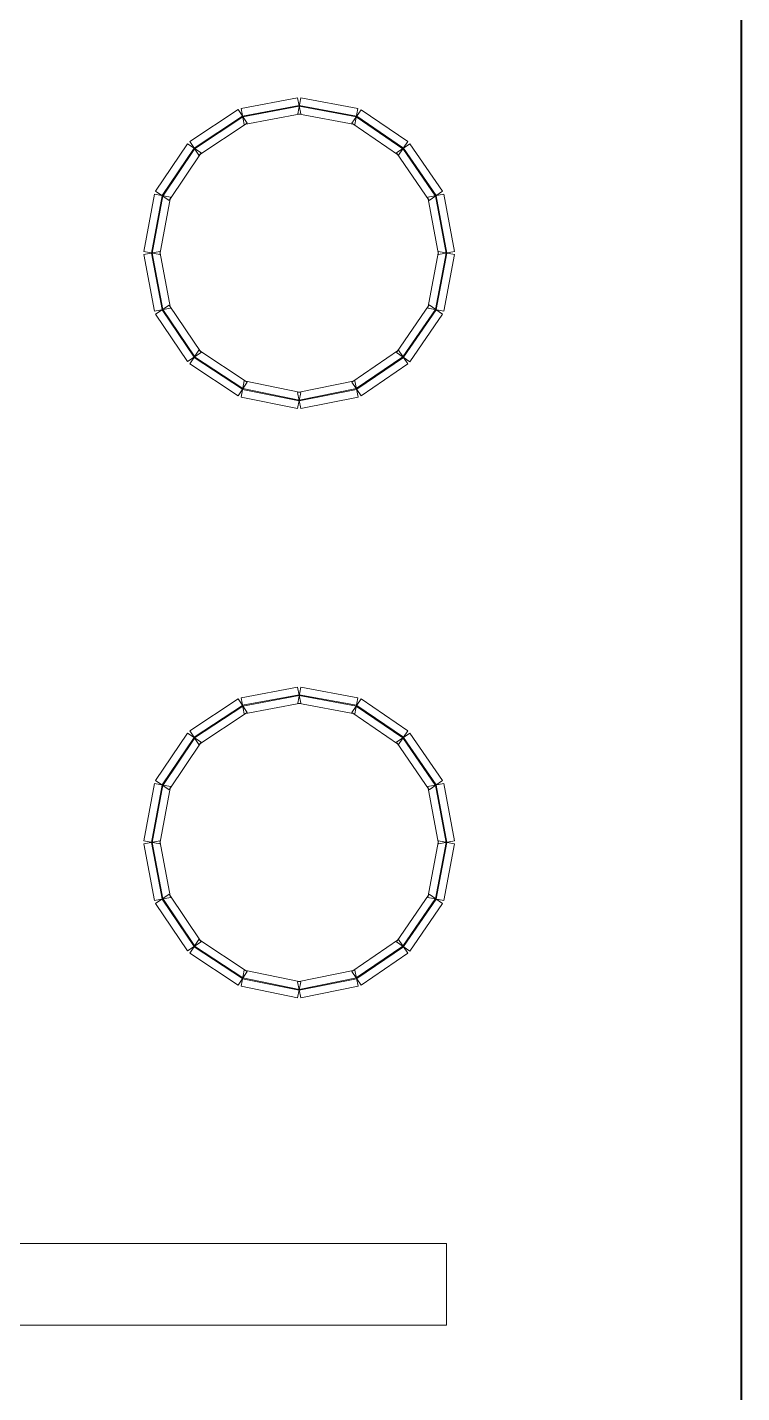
# Model space of a CAD drawing. Header units: millimetres. Extents: x -200 to 200, y -162 to 219.
# Drawn here: x 62.64 to 85.72, y -117.78 to -73.65 of the extents above; entities that cross this region are included whole.
import ezdxf

# ---------------------------------------------------------------- set-up
doc = ezdxf.new("R2010")
doc.units = ezdxf.units.MM
doc.header["$MEASUREMENT"] = 0

msp = doc.modelspace()

# ---------------------------------------------------------------- linework, layer by layer
at = {"color": 1, "lineweight": 5}
msp.add_open_spline([(85.6954, -71.7942), (85.6954, -71.7942), (85.7218, -71.7942), (85.7218, -71.7942), (85.7218, -71.7942), (85.7218, -71.7942), (85.7218, -156.7622), (85.7218, -156.7622), (85.7218, -156.7622), (85.7218, -156.7622), (85.6954, -156.7622), (85.6954, -156.7622), (85.6954, -156.7622), (85.6954, -156.7622), (85.6954, -71.7942), (85.6954, -71.7942)], degree=3, knots=[0, 0, 0, 0, 0.25, 0.25, 0.25, 0.25, 0.5, 0.5, 0.5, 0.5, 0.75, 0.75, 0.75, 0.75, 1, 1, 1, 1], dxfattribs=at)
at = {"color": 4, "lineweight": 5}
for points in [[(69.4527, -76.3087), (69.4527, -76.3087), (69.7444, -76.7501), (69.7444, -76.7501), (69.7444, -76.7501), (69.7444, -76.7501), (68.1837, -77.7817), (68.1837, -77.7817), (68.1837, -77.7817), (68.1837, -77.7817), (67.892, -77.3404), (67.892, -77.3404), (67.892, -77.3404), (67.892, -77.3404), (69.4527, -76.3087), (69.4527, -76.3087)], [(71.3749, -75.9255), (71.3749, -75.9255), (71.4728, -76.4454), (71.4728, -76.4454), (71.4728, -76.4454), (71.4728, -76.4454), (69.6475, -76.7893), (69.6475, -76.7893), (69.6475, -76.7893), (69.6475, -76.7893), (69.5496, -76.2694), (69.5496, -76.2694), (69.5496, -76.2694), (69.5496, -76.2694), (71.3749, -75.9255), (71.3749, -75.9255)], [(71.4214, -76.1725), (71.4214, -76.1725), (71.4263, -76.1985), (71.4263, -76.1985), (71.4263, -76.1985), (71.4263, -76.1985), (69.601, -76.5424), (69.601, -76.5424), (69.601, -76.5424), (69.601, -76.5424), (69.5961, -76.5164), (69.5961, -76.5164), (69.5961, -76.5164), (69.5961, -76.5164), (71.4214, -76.1725), (71.4214, -76.1725)], [(73.3239, -76.2693), (73.3239, -76.2693), (73.2273, -76.7895), (73.2273, -76.7895), (73.2273, -76.7895), (73.2273, -76.7895), (71.3755, -76.4456), (71.3755, -76.4456), (71.3755, -76.4456), (71.3755, -76.4456), (71.4721, -75.9254), (71.4721, -75.9254), (71.4721, -75.9254), (71.4721, -75.9254), (73.3239, -76.2693), (73.3239, -76.2693)], [(73.278, -76.5164), (73.278, -76.5164), (73.2732, -76.5424), (73.2732, -76.5424), (73.2732, -76.5424), (73.2732, -76.5424), (71.4214, -76.1985), (71.4214, -76.1985), (71.4214, -76.1985), (71.4214, -76.1985), (71.4263, -76.1725), (71.4263, -76.1725), (71.4263, -76.1725), (71.4263, -76.1725), (73.278, -76.5164), (73.278, -76.5164)], [(74.9328, -77.3427), (74.9328, -77.3427), (74.634, -77.7794), (74.634, -77.7794), (74.634, -77.7794), (74.634, -77.7794), (73.1262, -76.7477), (73.1262, -76.7477), (73.1262, -76.7477), (73.1262, -76.7477), (73.425, -76.3111), (73.425, -76.3111), (73.425, -76.3111), (73.425, -76.3111), (74.9328, -77.3427), (74.9328, -77.3427)], [(69.5913, -76.5183), (69.5913, -76.5183), (69.6059, -76.5404), (69.6059, -76.5404), (69.6059, -76.5404), (69.6059, -76.5404), (68.0451, -77.5721), (68.0451, -77.5721), (68.0451, -77.5721), (68.0451, -77.5721), (68.0305, -77.55), (68.0305, -77.55), (68.0305, -77.55), (68.0305, -77.55), (69.5913, -76.5183), (69.5913, -76.5183)], [(74.7909, -77.5501), (74.7909, -77.5501), (74.7759, -77.572), (74.7759, -77.572), (74.7759, -77.572), (74.7759, -77.572), (73.2681, -76.5403), (73.2681, -76.5403), (73.2681, -76.5403), (73.2681, -76.5403), (73.283, -76.5185), (73.283, -76.5185), (73.283, -76.5185), (73.283, -76.5185), (74.7909, -77.5501), (74.7909, -77.5501)], [(67.8183, -77.4134), (67.8183, -77.4134), (68.2573, -77.7087), (68.2573, -77.7087), (68.2573, -77.7087), (68.2573, -77.7087), (67.2257, -79.243), (67.2257, -79.243), (67.2257, -79.243), (67.2257, -79.243), (66.7866, -78.9477), (66.7866, -78.9477), (66.7866, -78.9477), (66.7866, -78.9477), (67.8183, -77.4134), (67.8183, -77.4134)], [(68.0269, -77.5537), (68.0269, -77.5537), (68.0488, -77.5684), (68.0488, -77.5684), (68.0488, -77.5684), (68.0488, -77.5684), (67.0171, -79.1027), (67.0171, -79.1027), (67.0171, -79.1027), (67.0171, -79.1027), (66.9952, -79.088), (66.9952, -79.088), (66.9952, -79.088), (66.9952, -79.088), (68.0269, -77.5537), (68.0269, -77.5537)], [(76.0593, -78.9452), (76.0593, -78.9452), (75.6238, -79.2455), (75.6238, -79.2455), (75.6238, -79.2455), (75.6238, -79.2455), (74.5656, -77.7112), (74.5656, -77.7112), (74.5656, -77.7112), (74.5656, -77.7112), (75.0012, -77.4109), (75.0012, -77.4109), (75.0012, -77.4109), (75.0012, -77.4109), (76.0593, -78.9452), (76.0593, -78.9452)], [(75.8524, -79.0878), (75.8524, -79.0878), (75.8307, -79.1029), (75.8307, -79.1029), (75.8307, -79.1029), (75.8307, -79.1029), (74.7725, -77.5686), (74.7725, -77.5686), (74.7725, -77.5686), (74.7725, -77.5686), (74.7943, -77.5535), (74.7943, -77.5535), (74.7943, -77.5535), (74.7943, -77.5535), (75.8524, -79.0878), (75.8524, -79.0878)], [(66.7461, -79.047), (66.7461, -79.047), (67.2662, -79.1436), (67.2662, -79.1436), (67.2662, -79.1436), (67.2662, -79.1436), (66.9223, -80.9954), (66.9223, -80.9954), (66.9223, -80.9954), (66.9223, -80.9954), (66.4022, -80.8988), (66.4022, -80.8988), (66.4022, -80.8988), (66.4022, -80.8988), (66.7461, -79.047), (66.7461, -79.047)], [(66.9931, -79.0929), (66.9931, -79.0929), (67.0192, -79.0978), (67.0192, -79.0978), (67.0192, -79.0978), (67.0192, -79.0978), (66.6753, -80.9495), (66.6753, -80.9495), (66.6753, -80.9495), (66.6753, -80.9495), (66.6493, -80.9447), (66.6493, -80.9447), (66.6493, -80.9447), (66.6493, -80.9447), (66.9931, -79.0929), (66.9931, -79.0929)], [(76.4455, -80.8988), (76.4455, -80.8988), (75.9254, -80.9954), (75.9254, -80.9954), (75.9254, -80.9954), (75.9254, -80.9954), (75.5815, -79.1436), (75.5815, -79.1436), (75.5815, -79.1436), (75.5815, -79.1436), (76.1016, -79.047), (76.1016, -79.047), (76.1016, -79.047), (76.1016, -79.047), (76.4455, -80.8988), (76.4455, -80.8988)], [(76.1984, -80.9447), (76.1984, -80.9447), (76.1724, -80.9495), (76.1724, -80.9495), (76.1724, -80.9495), (76.1724, -80.9495), (75.8285, -79.0978), (75.8285, -79.0978), (75.8285, -79.0978), (75.8285, -79.0978), (75.8545, -79.0929), (75.8545, -79.0929), (75.8545, -79.0929), (75.8545, -79.0929), (76.1984, -80.9447), (76.1984, -80.9447)], [(66.4023, -80.9961), (66.4023, -80.9961), (66.9222, -80.8981), (66.9222, -80.8981), (66.9222, -80.8981), (66.9222, -80.8981), (67.2661, -82.7234), (67.2661, -82.7234), (67.2661, -82.7234), (67.2661, -82.7234), (66.7462, -82.8213), (66.7462, -82.8213), (66.7462, -82.8213), (66.7462, -82.8213), (66.4023, -80.9961), (66.4023, -80.9961)], [(66.6493, -80.9495), (66.6493, -80.9495), (66.6753, -80.9446), (66.6753, -80.9446), (66.6753, -80.9446), (66.6753, -80.9446), (67.0191, -82.7699), (67.0191, -82.7699), (67.0191, -82.7699), (67.0191, -82.7699), (66.9932, -82.7748), (66.9932, -82.7748), (66.9932, -82.7748), (66.9932, -82.7748), (66.6493, -80.9495), (66.6493, -80.9495)], [(76.1015, -82.8213), (76.1015, -82.8213), (75.5816, -82.7234), (75.5816, -82.7234), (75.5816, -82.7234), (75.5816, -82.7234), (75.9255, -80.8981), (75.9255, -80.8981), (75.9255, -80.8981), (75.9255, -80.8981), (76.4454, -80.9961), (76.4454, -80.9961), (76.4454, -80.9961), (76.4454, -80.9961), (76.1015, -82.8213), (76.1015, -82.8213)], [(75.8545, -82.7748), (75.8545, -82.7748), (75.8285, -82.7699), (75.8285, -82.7699), (75.8285, -82.7699), (75.8285, -82.7699), (76.1724, -80.9446), (76.1724, -80.9446), (76.1724, -80.9446), (76.1724, -80.9446), (76.1984, -80.9495), (76.1984, -80.9495), (76.1984, -80.9495), (76.1984, -80.9495), (75.8545, -82.7748), (75.8545, -82.7748)], [(66.7866, -82.92), (66.7866, -82.92), (67.2257, -82.6247), (67.2257, -82.6247), (67.2257, -82.6247), (67.2257, -82.6247), (68.2573, -84.159), (68.2573, -84.159), (68.2573, -84.159), (68.2573, -84.159), (67.8183, -84.4543), (67.8183, -84.4543), (67.8183, -84.4543), (67.8183, -84.4543), (66.7866, -82.92), (66.7866, -82.92)], [(66.9952, -82.7797), (66.9952, -82.7797), (67.0171, -82.765), (67.0171, -82.765), (67.0171, -82.765), (67.0171, -82.765), (68.0488, -84.2993), (68.0488, -84.2993), (68.0488, -84.2993), (68.0488, -84.2993), (68.0269, -84.314), (68.0269, -84.314), (68.0269, -84.314), (68.0269, -84.314), (66.9952, -82.7797), (66.9952, -82.7797)], [(75.0012, -84.4568), (75.0012, -84.4568), (74.5656, -84.1565), (74.5656, -84.1565), (74.5656, -84.1565), (74.5656, -84.1565), (75.6238, -82.6222), (75.6238, -82.6222), (75.6238, -82.6222), (75.6238, -82.6222), (76.0593, -82.9225), (76.0593, -82.9225), (76.0593, -82.9225), (76.0593, -82.9225), (75.0012, -84.4568), (75.0012, -84.4568)], [(74.7943, -84.3142), (74.7943, -84.3142), (74.7725, -84.2991), (74.7725, -84.2991), (74.7725, -84.2991), (74.7725, -84.2991), (75.8307, -82.7648), (75.8307, -82.7648), (75.8307, -82.7648), (75.8307, -82.7648), (75.8524, -82.7799), (75.8524, -82.7799), (75.8524, -82.7799), (75.8524, -82.7799), (74.7943, -84.3142), (74.7943, -84.3142)], [(67.892, -84.5273), (67.892, -84.5273), (68.1837, -84.086), (68.1837, -84.086), (68.1837, -84.086), (68.1837, -84.086), (69.7444, -85.1176), (69.7444, -85.1176), (69.7444, -85.1176), (69.7444, -85.1176), (69.4527, -85.559), (69.4527, -85.559), (69.4527, -85.559), (69.4527, -85.559), (67.892, -84.5273), (67.892, -84.5273)], [(73.425, -85.5566), (73.425, -85.5566), (73.1262, -85.12), (73.1262, -85.12), (73.1262, -85.12), (73.1262, -85.12), (74.634, -84.0883), (74.634, -84.0883), (74.634, -84.0883), (74.634, -84.0883), (74.9328, -84.525), (74.9328, -84.525), (74.9328, -84.525), (74.9328, -84.525), (73.425, -85.5566), (73.425, -85.5566)], [(68.0305, -84.3177), (68.0305, -84.3177), (68.0451, -84.2956), (68.0451, -84.2956), (68.0451, -84.2956), (68.0451, -84.2956), (69.6059, -85.3273), (69.6059, -85.3273), (69.6059, -85.3273), (69.6059, -85.3273), (69.5913, -85.3494), (69.5913, -85.3494), (69.5913, -85.3494), (69.5913, -85.3494), (68.0305, -84.3177), (68.0305, -84.3177)], [(73.283, -85.3492), (73.283, -85.3492), (73.2681, -85.3274), (73.2681, -85.3274), (73.2681, -85.3274), (73.2681, -85.3274), (74.7759, -84.2957), (74.7759, -84.2957), (74.7759, -84.2957), (74.7759, -84.2957), (74.7909, -84.3176), (74.7909, -84.3176), (74.7909, -84.3176), (74.7909, -84.3176), (73.283, -85.3492), (73.283, -85.3492)], [(69.546, -85.5976), (69.546, -85.5976), (69.6512, -85.0791), (69.6512, -85.0791), (69.6512, -85.0791), (69.6512, -85.0791), (71.4764, -85.4494), (71.4764, -85.4494), (71.4764, -85.4494), (71.4764, -85.4494), (71.3712, -85.9679), (71.3712, -85.9679), (71.3712, -85.9679), (71.3712, -85.9679), (69.546, -85.5976), (69.546, -85.5976)], [(71.4757, -85.9681), (71.4757, -85.9681), (71.372, -85.4493), (71.372, -85.4493), (71.372, -85.4493), (71.372, -85.4493), (73.2237, -85.0789), (73.2237, -85.0789), (73.2237, -85.0789), (73.2237, -85.0789), (73.3275, -85.5977), (73.3275, -85.5977), (73.3275, -85.5977), (73.3275, -85.5977), (71.4757, -85.9681), (71.4757, -85.9681)], [(69.5959, -85.3513), (69.5959, -85.3513), (69.6012, -85.3254), (69.6012, -85.3254), (69.6012, -85.3254), (69.6012, -85.3254), (71.4265, -85.6957), (71.4265, -85.6957), (71.4265, -85.6957), (71.4265, -85.6957), (71.4212, -85.7216), (71.4212, -85.7216), (71.4212, -85.7216), (71.4212, -85.7216), (69.5959, -85.3513), (69.5959, -85.3513)], [(71.4264, -85.7216), (71.4264, -85.7216), (71.4213, -85.6957), (71.4213, -85.6957), (71.4213, -85.6957), (71.4213, -85.6957), (73.273, -85.3254), (73.273, -85.3254), (73.273, -85.3254), (73.273, -85.3254), (73.2782, -85.3513), (73.2782, -85.3513), (73.2782, -85.3513), (73.2782, -85.3513), (71.4264, -85.7216), (71.4264, -85.7216)], [(71.3749, -94.9719), (71.3749, -94.9719), (71.4728, -95.4918), (71.4728, -95.4918), (71.4728, -95.4918), (71.4728, -95.4918), (69.6475, -95.8357), (69.6475, -95.8357), (69.6475, -95.8357), (69.6475, -95.8357), (69.5496, -95.3158), (69.5496, -95.3158), (69.5496, -95.3158), (69.5496, -95.3158), (71.3749, -94.9719), (71.3749, -94.9719)], [(71.4214, -95.2189), (71.4214, -95.2189), (71.4263, -95.2449), (71.4263, -95.2449), (71.4263, -95.2449), (71.4263, -95.2449), (69.601, -95.5887), (69.601, -95.5887), (69.601, -95.5887), (69.601, -95.5887), (69.5961, -95.5628), (69.5961, -95.5628), (69.5961, -95.5628), (69.5961, -95.5628), (71.4214, -95.2189), (71.4214, -95.2189)], [(73.3239, -95.3157), (73.3239, -95.3157), (73.2273, -95.8358), (73.2273, -95.8358), (73.2273, -95.8358), (73.2273, -95.8358), (71.3755, -95.4919), (71.3755, -95.4919), (71.3755, -95.4919), (71.3755, -95.4919), (71.4721, -94.9718), (71.4721, -94.9718), (71.4721, -94.9718), (71.4721, -94.9718), (73.3239, -95.3157), (73.3239, -95.3157)], [(73.278, -95.5627), (73.278, -95.5627), (73.2732, -95.5888), (73.2732, -95.5888), (73.2732, -95.5888), (73.2732, -95.5888), (71.4214, -95.2449), (71.4214, -95.2449), (71.4214, -95.2449), (71.4214, -95.2449), (71.4263, -95.2189), (71.4263, -95.2189), (71.4263, -95.2189), (71.4263, -95.2189), (73.278, -95.5627), (73.278, -95.5627)], [(69.4527, -95.3551), (69.4527, -95.3551), (69.7444, -95.7964), (69.7444, -95.7964), (69.7444, -95.7964), (69.7444, -95.7964), (68.1837, -96.8281), (68.1837, -96.8281), (68.1837, -96.8281), (68.1837, -96.8281), (67.892, -96.3868), (67.892, -96.3868), (67.892, -96.3868), (67.892, -96.3868), (69.4527, -95.3551), (69.4527, -95.3551)], [(69.5913, -95.5647), (69.5913, -95.5647), (69.6059, -95.5868), (69.6059, -95.5868), (69.6059, -95.5868), (69.6059, -95.5868), (68.0451, -96.6185), (68.0451, -96.6185), (68.0451, -96.6185), (68.0451, -96.6185), (68.0305, -96.5964), (68.0305, -96.5964), (68.0305, -96.5964), (68.0305, -96.5964), (69.5913, -95.5647), (69.5913, -95.5647)], [(74.9328, -96.3891), (74.9328, -96.3891), (74.634, -96.8257), (74.634, -96.8257), (74.634, -96.8257), (74.634, -96.8257), (73.1262, -95.7941), (73.1262, -95.7941), (73.1262, -95.7941), (73.1262, -95.7941), (73.425, -95.3574), (73.425, -95.3574), (73.425, -95.3574), (73.425, -95.3574), (74.9328, -96.3891), (74.9328, -96.3891)], [(74.7909, -96.5965), (74.7909, -96.5965), (74.7759, -96.6183), (74.7759, -96.6183), (74.7759, -96.6183), (74.7759, -96.6183), (73.2681, -95.5867), (73.2681, -95.5867), (73.2681, -95.5867), (73.2681, -95.5867), (73.283, -95.5648), (73.283, -95.5648), (73.283, -95.5648), (73.283, -95.5648), (74.7909, -96.5965), (74.7909, -96.5965)], [(67.8183, -96.4598), (67.8183, -96.4598), (68.2573, -96.755), (68.2573, -96.755), (68.2573, -96.755), (68.2573, -96.755), (67.2257, -98.2893), (67.2257, -98.2893), (67.2257, -98.2893), (67.2257, -98.2893), (66.7866, -97.9941), (66.7866, -97.9941), (66.7866, -97.9941), (66.7866, -97.9941), (67.8183, -96.4598), (67.8183, -96.4598)], [(68.0269, -96.6), (68.0269, -96.6), (68.0488, -96.6148), (68.0488, -96.6148), (68.0488, -96.6148), (68.0488, -96.6148), (67.0171, -98.1491), (67.0171, -98.1491), (67.0171, -98.1491), (67.0171, -98.1491), (66.9952, -98.1343), (66.9952, -98.1343), (66.9952, -98.1343), (66.9952, -98.1343), (68.0269, -96.6), (68.0269, -96.6)], [(76.0593, -97.9915), (76.0593, -97.9915), (75.6238, -98.2919), (75.6238, -98.2919), (75.6238, -98.2919), (75.6238, -98.2919), (74.5656, -96.7576), (74.5656, -96.7576), (74.5656, -96.7576), (74.5656, -96.7576), (75.0012, -96.4572), (75.0012, -96.4572), (75.0012, -96.4572), (75.0012, -96.4572), (76.0593, -97.9915), (76.0593, -97.9915)], [(75.8524, -98.1342), (75.8524, -98.1342), (75.8307, -98.1492), (75.8307, -98.1492), (75.8307, -98.1492), (75.8307, -98.1492), (74.7725, -96.6149), (74.7725, -96.6149), (74.7725, -96.6149), (74.7725, -96.6149), (74.7943, -96.5999), (74.7943, -96.5999), (74.7943, -96.5999), (74.7943, -96.5999), (75.8524, -98.1342), (75.8524, -98.1342)], [(66.7461, -98.0934), (66.7461, -98.0934), (67.2662, -98.19), (67.2662, -98.19), (67.2662, -98.19), (67.2662, -98.19), (66.9223, -100.0418), (66.9223, -100.0418), (66.9223, -100.0418), (66.9223, -100.0418), (66.4022, -99.9451), (66.4022, -99.9451), (66.4022, -99.9451), (66.4022, -99.9451), (66.7461, -98.0934), (66.7461, -98.0934)], [(66.9931, -98.1393), (66.9931, -98.1393), (67.0192, -98.1441), (67.0192, -98.1441), (67.0192, -98.1441), (67.0192, -98.1441), (66.6753, -99.9959), (66.6753, -99.9959), (66.6753, -99.9959), (66.6753, -99.9959), (66.6493, -99.991), (66.6493, -99.991), (66.6493, -99.991), (66.6493, -99.991), (66.9931, -98.1393), (66.9931, -98.1393)], [(76.4455, -99.9451), (76.4455, -99.9451), (75.9254, -100.0418), (75.9254, -100.0418), (75.9254, -100.0418), (75.9254, -100.0418), (75.5815, -98.19), (75.5815, -98.19), (75.5815, -98.19), (75.5815, -98.19), (76.1016, -98.0934), (76.1016, -98.0934), (76.1016, -98.0934), (76.1016, -98.0934), (76.4455, -99.9451), (76.4455, -99.9451)], [(76.1984, -99.991), (76.1984, -99.991), (76.1724, -99.9959), (76.1724, -99.9959), (76.1724, -99.9959), (76.1724, -99.9959), (75.8285, -98.1441), (75.8285, -98.1441), (75.8285, -98.1441), (75.8285, -98.1441), (75.8545, -98.1393), (75.8545, -98.1393), (75.8545, -98.1393), (75.8545, -98.1393), (76.1984, -99.991), (76.1984, -99.991)], [(66.4023, -100.0424), (66.4023, -100.0424), (66.9222, -99.9445), (66.9222, -99.9445), (66.9222, -99.9445), (66.9222, -99.9445), (67.2661, -101.7697), (67.2661, -101.7697), (67.2661, -101.7697), (67.2661, -101.7697), (66.7462, -101.8677), (66.7462, -101.8677), (66.7462, -101.8677), (66.7462, -101.8677), (66.4023, -100.0424), (66.4023, -100.0424)], [(66.6493, -99.9959), (66.6493, -99.9959), (66.6753, -99.991), (66.6753, -99.991), (66.6753, -99.991), (66.6753, -99.991), (67.0191, -101.8163), (67.0191, -101.8163), (67.0191, -101.8163), (67.0191, -101.8163), (66.9932, -101.8212), (66.9932, -101.8212), (66.9932, -101.8212), (66.9932, -101.8212), (66.6493, -99.9959), (66.6493, -99.9959)], [(76.1015, -101.8677), (76.1015, -101.8677), (75.5816, -101.7697), (75.5816, -101.7697), (75.5816, -101.7697), (75.5816, -101.7697), (75.9255, -99.9445), (75.9255, -99.9445), (75.9255, -99.9445), (75.9255, -99.9445), (76.4454, -100.0424), (76.4454, -100.0424), (76.4454, -100.0424), (76.4454, -100.0424), (76.1015, -101.8677), (76.1015, -101.8677)], [(75.8545, -101.8212), (75.8545, -101.8212), (75.8285, -101.8163), (75.8285, -101.8163), (75.8285, -101.8163), (75.8285, -101.8163), (76.1724, -99.991), (76.1724, -99.991), (76.1724, -99.991), (76.1724, -99.991), (76.1984, -99.9959), (76.1984, -99.9959), (76.1984, -99.9959), (76.1984, -99.9959), (75.8545, -101.8212), (75.8545, -101.8212)], [(66.7866, -101.9663), (66.7866, -101.9663), (67.2257, -101.6711), (67.2257, -101.6711), (67.2257, -101.6711), (67.2257, -101.6711), (68.2573, -103.2054), (68.2573, -103.2054), (68.2573, -103.2054), (68.2573, -103.2054), (67.8183, -103.5006), (67.8183, -103.5006), (67.8183, -103.5006), (67.8183, -103.5006), (66.7866, -101.9663), (66.7866, -101.9663)], [(66.9952, -101.8261), (66.9952, -101.8261), (67.0171, -101.8113), (67.0171, -101.8113), (67.0171, -101.8113), (67.0171, -101.8113), (68.0488, -103.3456), (68.0488, -103.3456), (68.0488, -103.3456), (68.0488, -103.3456), (68.0269, -103.3604), (68.0269, -103.3604), (68.0269, -103.3604), (68.0269, -103.3604), (66.9952, -101.8261), (66.9952, -101.8261)], [(75.0012, -103.5032), (75.0012, -103.5032), (74.5656, -103.2028), (74.5656, -103.2028), (74.5656, -103.2028), (74.5656, -103.2028), (75.6238, -101.6685), (75.6238, -101.6685), (75.6238, -101.6685), (75.6238, -101.6685), (76.0593, -101.9689), (76.0593, -101.9689), (76.0593, -101.9689), (76.0593, -101.9689), (75.0012, -103.5032), (75.0012, -103.5032)], [(74.7943, -103.3605), (74.7943, -103.3605), (74.7725, -103.3455), (74.7725, -103.3455), (74.7725, -103.3455), (74.7725, -103.3455), (75.8307, -101.8112), (75.8307, -101.8112), (75.8307, -101.8112), (75.8307, -101.8112), (75.8524, -101.8262), (75.8524, -101.8262), (75.8524, -101.8262), (75.8524, -101.8262), (74.7943, -103.3605), (74.7943, -103.3605)], [(67.892, -103.5737), (67.892, -103.5737), (68.1837, -103.1323), (68.1837, -103.1323), (68.1837, -103.1323), (68.1837, -103.1323), (69.7444, -104.164), (69.7444, -104.164), (69.7444, -104.164), (69.7444, -104.164), (69.4527, -104.6054), (69.4527, -104.6054), (69.4527, -104.6054), (69.4527, -104.6054), (67.892, -103.5737), (67.892, -103.5737)], [(73.425, -104.603), (73.425, -104.603), (73.1262, -104.1664), (73.1262, -104.1664), (73.1262, -104.1664), (73.1262, -104.1664), (74.634, -103.1347), (74.634, -103.1347), (74.634, -103.1347), (74.634, -103.1347), (74.9328, -103.5713), (74.9328, -103.5713), (74.9328, -103.5713), (74.9328, -103.5713), (73.425, -104.603), (73.425, -104.603)], [(68.0305, -103.3641), (68.0305, -103.3641), (68.0451, -103.342), (68.0451, -103.342), (68.0451, -103.342), (68.0451, -103.342), (69.6059, -104.3737), (69.6059, -104.3737), (69.6059, -104.3737), (69.6059, -104.3737), (69.5913, -104.3957), (69.5913, -104.3957), (69.5913, -104.3957), (69.5913, -104.3957), (68.0305, -103.3641), (68.0305, -103.3641)], [(73.283, -104.3956), (73.283, -104.3956), (73.2681, -104.3738), (73.2681, -104.3738), (73.2681, -104.3738), (73.2681, -104.3738), (74.7759, -103.3421), (74.7759, -103.3421), (74.7759, -103.3421), (74.7759, -103.3421), (74.7909, -103.3639), (74.7909, -103.3639), (74.7909, -103.3639), (74.7909, -103.3639), (73.283, -104.3956), (73.283, -104.3956)], [(69.546, -104.6439), (69.546, -104.6439), (69.6512, -104.1254), (69.6512, -104.1254), (69.6512, -104.1254), (69.6512, -104.1254), (71.4764, -104.4958), (71.4764, -104.4958), (71.4764, -104.4958), (71.4764, -104.4958), (71.3712, -105.0143), (71.3712, -105.0143), (71.3712, -105.0143), (71.3712, -105.0143), (69.546, -104.6439), (69.546, -104.6439)], [(71.4757, -105.0144), (71.4757, -105.0144), (71.372, -104.4956), (71.372, -104.4956), (71.372, -104.4956), (71.372, -104.4956), (73.2237, -104.1253), (73.2237, -104.1253), (73.2237, -104.1253), (73.2237, -104.1253), (73.3275, -104.6441), (73.3275, -104.6441), (73.3275, -104.6441), (73.3275, -104.6441), (71.4757, -105.0144), (71.4757, -105.0144)], [(69.5959, -104.3977), (69.5959, -104.3977), (69.6012, -104.3717), (69.6012, -104.3717), (69.6012, -104.3717), (69.6012, -104.3717), (71.4265, -104.7421), (71.4265, -104.7421), (71.4265, -104.7421), (71.4265, -104.7421), (71.4212, -104.768), (71.4212, -104.768), (71.4212, -104.768), (71.4212, -104.768), (69.5959, -104.3977), (69.5959, -104.3977)], [(71.4264, -104.768), (71.4264, -104.768), (71.4213, -104.7421), (71.4213, -104.7421), (71.4213, -104.7421), (71.4213, -104.7421), (73.273, -104.3717), (73.273, -104.3717), (73.273, -104.3717), (73.273, -104.3717), (73.2782, -104.3977), (73.2782, -104.3977), (73.2782, -104.3977), (73.2782, -104.3977), (71.4264, -104.768), (71.4264, -104.768)], [(76.1854, -112.9556), (76.1854, -112.9556), (76.1854, -115.6009), (76.1854, -115.6009), (76.1854, -115.6009), (76.1854, -115.6009), (38.0927, -115.6009), (38.0927, -115.6009), (38.0927, -115.6009), (38.0927, -115.6009), (38.0927, -112.9556), (38.0927, -112.9556), (38.0927, -112.9556), (38.0927, -112.9556), (76.1854, -112.9556), (76.1854, -112.9556)]]:
    msp.add_open_spline(points, degree=3, knots=[0, 0, 0, 0, 0.25, 0.25, 0.25, 0.25, 0.5, 0.5, 0.5, 0.5, 0.75, 0.75, 0.75, 0.75, 1, 1, 1, 1], dxfattribs=at)

doc.saveas('drawing.dxf')
